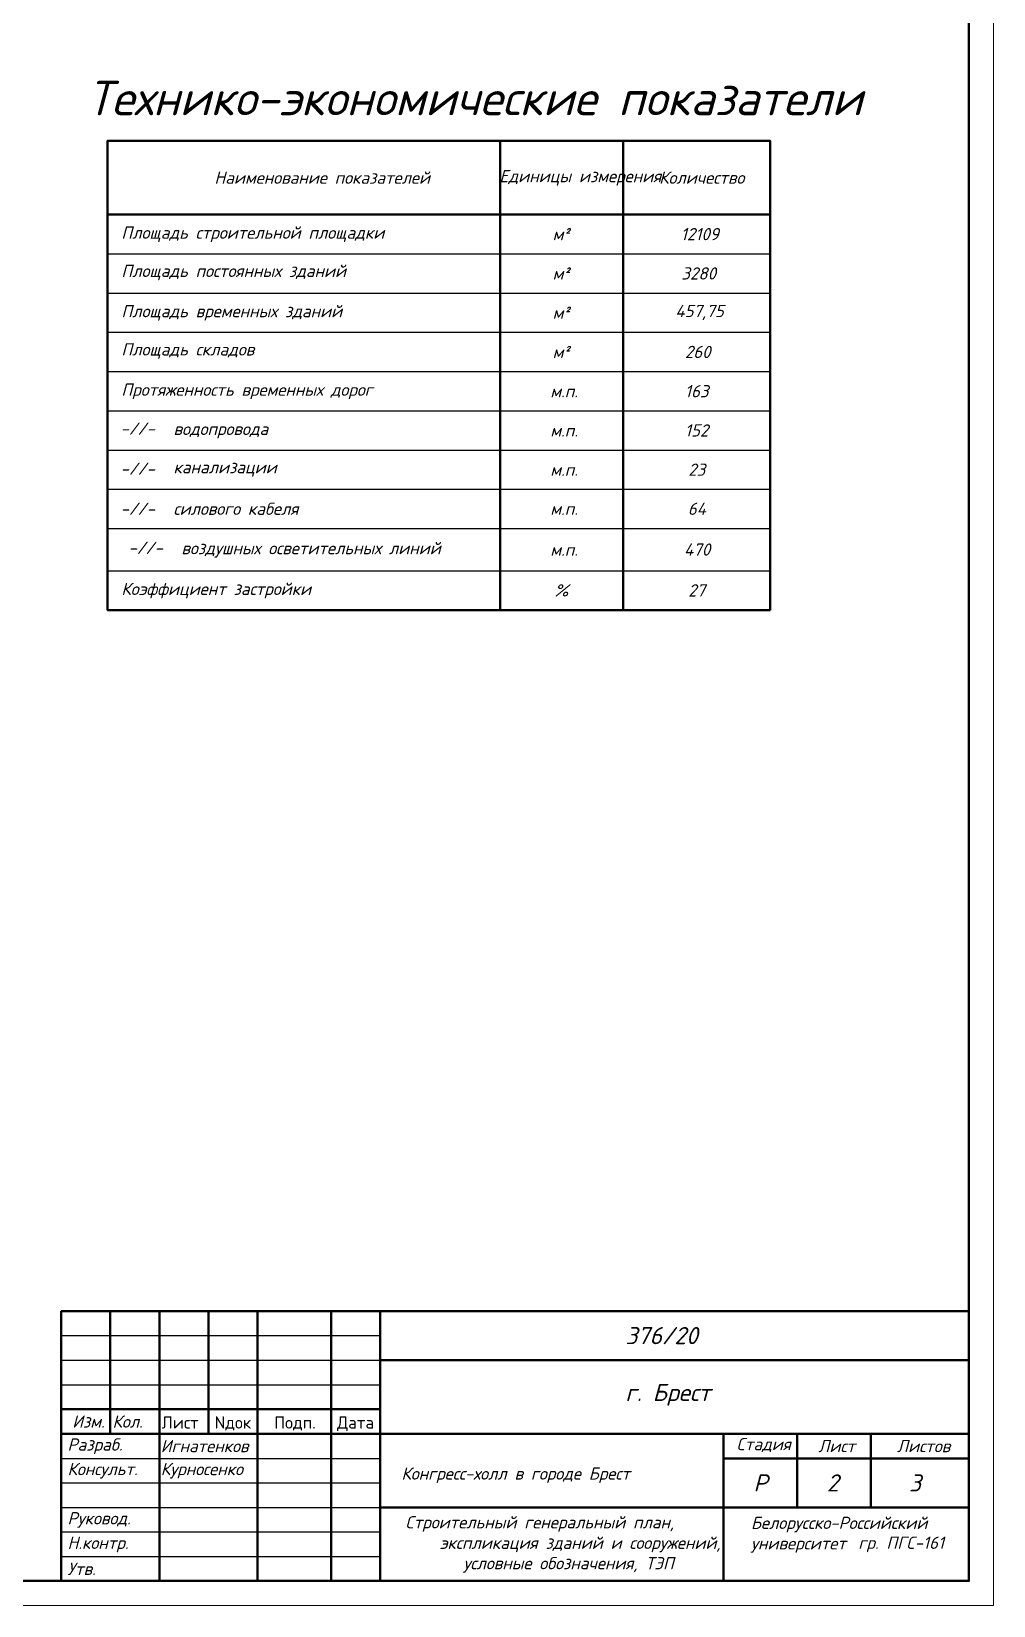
# Model space of a CAD drawing. Header units: millimetres. Extents: x 2279 to 5236, y 896 to 2828.
# Drawn here: x 4071.8 to 4267.9, y 2106.3 to 2427.1 of the extents above; entities that cross this region are included whole.
import ezdxf

# ---------------------------------------------------------------- set-up
doc = ezdxf.new("R2010")
doc.units = ezdxf.units.MM
for name, color, linetype in [('PDF _!!ОСНОВНАЯ', 7, 'Continuous'), ('PDF _!!ТОНКАЯ', 7, 'Continuous'), ('PDF _Текст', 7, 'Continuous')]:
    doc.layers.add(name, color=color, linetype=linetype)
doc.layers.add('Тонкие', color=83, linetype='Continuous', lineweight=15)
doc.styles.add('2.5', font='isocpeur.ttf', dxfattribs={"height": 2.5})
doc.styles.add('PDF ISOCPEUR Italic', font='isocpeui.ttf')

msp = doc.modelspace()

# ---------------------------------------------------------------- linework, layer by layer
at = {"layer": 'PDF _!!ОСНОВНАЯ', "lineweight": 50}
msp.add_lwpolyline([(3446.91, 2111.29), (4262.91, 2111.29), (4262.91, 2695.25), (3446.91, 2695.25)], close=True, dxfattribs=at)
at = {"layer": 'PDF _!!ТОНКАЯ', "lineweight": 50}
for points in [[(4222.37, 2309.18), (4087.36, 2309.18), (4087.36, 2404.81), (4222.37, 2404.81)], [(4262.91, 2111.29), (4077.91, 2111.29), (4077.91, 2166.28), (4262.91, 2166.28)]]:
    msp.add_lwpolyline(points, close=True, dxfattribs=at)
for points in [[(4167.38, 2404.81), (4167.38, 2309.18)], [(4192.4, 2404.81), (4192.4, 2309.18)], [(4087.36, 2389.78), (4222.37, 2389.78)], [(4087.9, 2166.28), (4087.9, 2141.26)], [(4097.93, 2166.28), (4097.93, 2111.29)], [(4107.92, 2166.28), (4107.92, 2141.26)], [(4117.91, 2166.28), (4117.91, 2111.29)], [(4132.9, 2166.28), (4132.9, 2111.29)], [(4142.93, 2166.28), (4142.93, 2111.29)], [(4142.93, 2156.29), (4262.91, 2156.29)], [(4077.91, 2146.3), (4142.93, 2146.3)], [(4077.91, 2141.26), (4262.91, 2141.26)], [(4212.91, 2141.26), (4212.91, 2111.29)], [(4227.9, 2141.26), (4227.9, 2126.27)], [(4242.93, 2141.26), (4242.93, 2126.27)], [(4212.91, 2136.27), (4262.91, 2136.27)], [(4142.93, 2126.27), (4262.91, 2126.27)]]:
    msp.add_lwpolyline(points, dxfattribs=at)
at = {"layer": 'PDF _!!ТОНКАЯ', "lineweight": 25}
for points in [[(4087.36, 2381.78), (4222.37, 2381.78)], [(4087.36, 2373.78), (4222.37, 2373.78)], [(4087.36, 2365.78), (4222.37, 2365.78)], [(4087.36, 2357.78), (4222.37, 2357.78)], [(4087.36, 2349.78), (4222.37, 2349.78)], [(4087.36, 2341.78), (4222.37, 2341.78)], [(4087.36, 2333.82), (4222.37, 2333.82)], [(4087.36, 2325.82), (4222.37, 2325.82)], [(4087.36, 2317.18), (4222.37, 2317.18)], [(4077.91, 2161.29), (4142.93, 2161.29)], [(4077.91, 2156.29), (4142.93, 2156.29)], [(4077.91, 2151.29), (4142.93, 2151.29)], [(4077.91, 2136.27), (4142.93, 2136.27)], [(4077.91, 2131.27), (4142.93, 2131.27)], [(4077.91, 2126.27), (4142.93, 2126.27)], [(4077.91, 2121.28), (4142.93, 2121.28)], [(4077.91, 2116.28), (4142.93, 2116.28)]]:
    msp.add_lwpolyline(points, dxfattribs=at)
at = {"layer": 'Тонкие', "color": 7}
for p, q in [((4267.91, 2700.29), (4267.91, 2106.29)), ((4267.91, 2106.29), (3426.91, 2106.29))]:
    msp.add_line(p, q, dxfattribs=at)

# ---------------------------------------------------------------- texts
at = {"layer": 'PDF _Текст', "attachment_point": 7, "style": 'PDF ISOCPEUR Italic'}
for s, insert, char_height in [('Технико-экономические показатели', (4083.17, 2410.02), 6.9997), ('Наименование показателей', (4109.12, 2396.05), 2.4999), ('Единицы измерения', (4167.21, 2395.68), 2.4999), ('Количество', (4199.76, 2396.05), 2.5), ('Площадь строительной площадки', (4090.16, 2384.17), 2.4999), ('м²', (4178.05, 2384.54), 2.5), ('12109', (4204.17, 2384.54), 2.5), ('Площадь постоянных зданий', (4090.16, 2376.37), 2.4999), ('м²', (4178.05, 2376.53), 2.5), ('3280', (4204.29, 2376.53), 2.5), ('Площадь временных зданий', (4090.16, 2368.16), 2.4999), ('м²', (4178.05, 2368.53), 2.5), ('457,75', (4203.07, 2368.29), 2.5), ('Площадь складов', (4090.16, 2360.37), 2.4999), ('м²', (4178.05, 2360.53), 2.5), ('260', (4205.01, 2360.53), 2.5), ('Протяженность временных дорог', (4090.16, 2352.16), 2.4999), ('163', (4205.01, 2352.53), 2.5), ('м.п.', (4177.58, 2352.53), 2.5), ('-//-', (4089.99, 2344.91), 2.5), ('водопровода', (4100.78, 2344.16), 2.4999), ('м.п.', (4177.58, 2344.53), 2.5), ('152', (4205.01, 2344.53), 2.5), ('-//-', (4089.99, 2336.74), 2.5), ('канализации', (4100.78, 2336.36), 2.4999), ('23', (4205.69, 2336.53), 2.5), ('м.п.', (4177.58, 2336.53), 2.5), ('-//-', (4089.99, 2328.57), 2.5), ('силового кабеля', (4100.78, 2328.57), 2.4999), ('м.п.', (4177.58, 2328.57), 2.5), ('64', (4205.61, 2328.57), 2.5), ('-//-', (4091.61, 2320.61), 2.5), ('воздушных осветительных линий', (4102.39, 2319.86), 2.4999), ('470', (4204.84, 2320.25), 2.5), ('м.п.', (4177.58, 2320.23), 2.5), ('Коэффициент застройки', (4090.16, 2311.56), 2.4999), ('%', (4178.47, 2311.93), 2.5), ('27', (4205.69, 2311.93), 2.5), ('376/20', (4192.89, 2159.55), 3.5), ('г. Брест', (4192.89, 2147.02), 3.5), ('Изм. Кол.', (4080.15, 2142.53), 2.5), ('Разраб.', (4079.19, 2137.17), 2.5), ('Игнатенков', (4098.19, 2137.54), 2.5), ('Стадия', (4215.54, 2137.54), 2.5), ('Лист', (4232.18, 2137.54), 2.5), ('Листов', (4248.22, 2137.54), 2.5), ('Консульт.', (4079.19, 2132.17), 2.5), ('Курносенко', (4098.19, 2132.17), 2.5), ('Конгресс-холл в городе Брест', (4147.24, 2131.26), 2.4999), ('Р', (4218.97, 2129.53), 3.5), ('Р', (4218.97, 2129.53), 3.5), ('2', (4233.95, 2129.53), 3.5), ('3', (4250.68, 2129.53), 3.5), ('Руковод.', (4079.19, 2122.14), 2.5), ('Строительный генеральный план, ', (4148.06, 2121.33), 2.4999), ('Белорусско-Российский \\Pуниверситет', (4218.47, 2117.04), 2.4999), ('Н.контр.', (4079.19, 2117.14), 2.5), ('экспликация зданий и сооружений,', (4155.04, 2117.14), 2.4999), ('гр. ПГС-161', (4240.36, 2117.15), 2.4999), ('Утв.', (4079.19, 2112.52), 2.5), ('условные обозначения, ТЭП', (4159.87, 2112.99), 2.4999)]:
    msp.add_mtext(s, dxfattribs=dict(at, insert=insert, char_height=char_height))
at = {"layer": 'Тонкие', "color": 7, "char_height": 2.5, "width": 7.5852, "attachment_point": 1, "style": '2.5'}
for s, insert in [('Лист', (4098.39, 2144.84)), ('Nдок', (4109.18, 2144.84)), ('Подп.', (4121.32, 2144.84)), ('Дата', (4134.14, 2144.84))]:
    msp.add_mtext(s, dxfattribs=dict(at, insert=insert))

doc.saveas('drawing.dxf')
